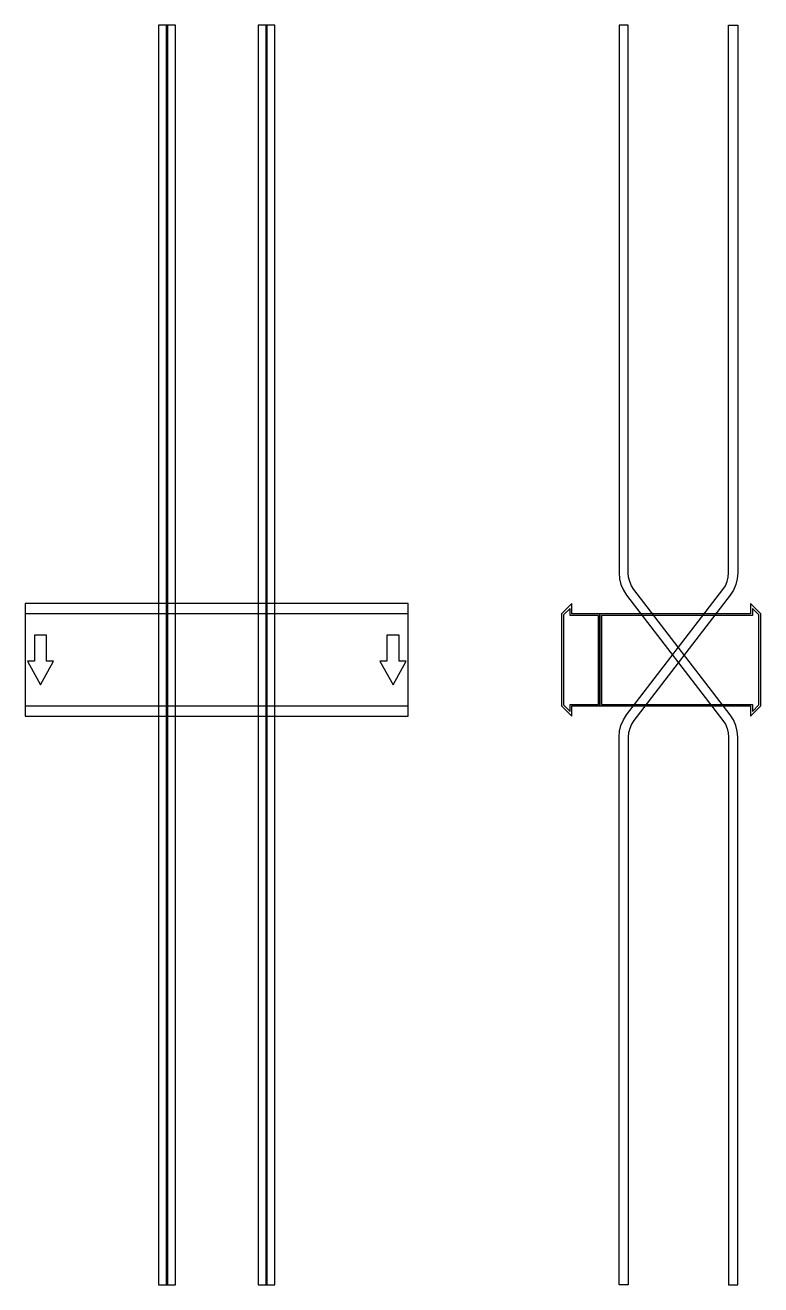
# Model space of a CAD drawing. Extents: x 0 to 960, y -815 to 828.
import ezdxf

# ---------------------------------------------------------------- set-up
doc = ezdxf.new("R2010")
doc.units = 0
doc.layers.add('Halfen', color=7, linetype='CONTINUOUS')

msp = doc.modelspace()

# ---------------------------------------------------------------- linework, layer by layer
at = {"layer": 'Halfen', "color": 7}
for points in [[(186, -815.455), (186, 828.419), (174, 828.419), (174, -815.455)], [(196, -815.455), (196, 828.419), (184, 828.419), (184, -815.455)], [(316, -815.455), (316, 828.419), (304, 828.419), (304, -815.455)], [(326, -815.455), (326, 828.419), (314, 828.419), (314, -815.455)], [(930, -815.455), (930, -100.956), (929.359, -93.137), (927.453, -85.527), (924.332, -78.329), (920.081, -71.735), (794.439, 92.004), (791.251, 96.949), (788.911, 102.348), (787.481, 108.055), (787, 113.919), (787, 167.419), (787, 828.419), (775, 828.419), (775, 167.419), (775, 113.919), (775.641, 106.101), (777.547, 98.49), (780.668, 91.292), (784.919, 84.699), (910.561, -79.04), (913.749, -83.986), (916.089, -89.384), (917.519, -95.092), (918, -100.956), (918, -815.455)], [(775, -815.455), (775, -100.956), (775.641, -93.137), (777.547, -85.527), (780.668, -78.329), (784.919, -71.735), (910.561, 92.004), (913.749, 96.949), (916.089, 102.348), (917.519, 108.055), (918, 113.919), (918, 167.419), (918, 828.419), (930, 828.419), (930, 167.419), (930, 113.919), (929.359, 106.101), (927.453, 98.49), (924.332, 91.292), (920.081, 84.699), (794.439, -79.04), (791.251, -83.986), (788.911, -89.384), (787.481, -95.092), (787, -100.956), (787, -815.455)], [(0, -73.5), (500, -73.5), (500, 73.5), (0, 73.5)], [(750, -60), (750, 60), (713.5, 60), (713.5, 73.5), (700, 60), (700, -60), (713.5, -73.5), (713.5, -60)], [(748, -58), (748, 58), (711, 58), (711, 67.25), (702.5, 58.75), (702.5, -58.75), (711, -67.25), (711, -58)], [(960, -60), (960, 60), (946.5, 73.5), (946.5, 60), (750, 60), (750, -60), (946.5, -60), (946.5, -73.5)], [(957.5, -58.75), (957.5, 58.75), (949, 67.25), (949, 58), (752, 58), (752, -58), (949, -58), (949, -67.25)], [(0, -60), (500, -60), (500, 60), (0, 60)], [(20, -32.5), (37, -1.5), (28, -1.5), (28, 32.5), (12, 32.5), (12, -1.5), (3, -1.5)], [(480, -32.5), (497, -1.5), (488, -1.5), (488, 32.5), (472, 32.5), (472, -1.5), (463, -1.5)]]:
    msp.add_lwpolyline(points, close=True, dxfattribs=at)

doc.saveas('drawing.dxf')
